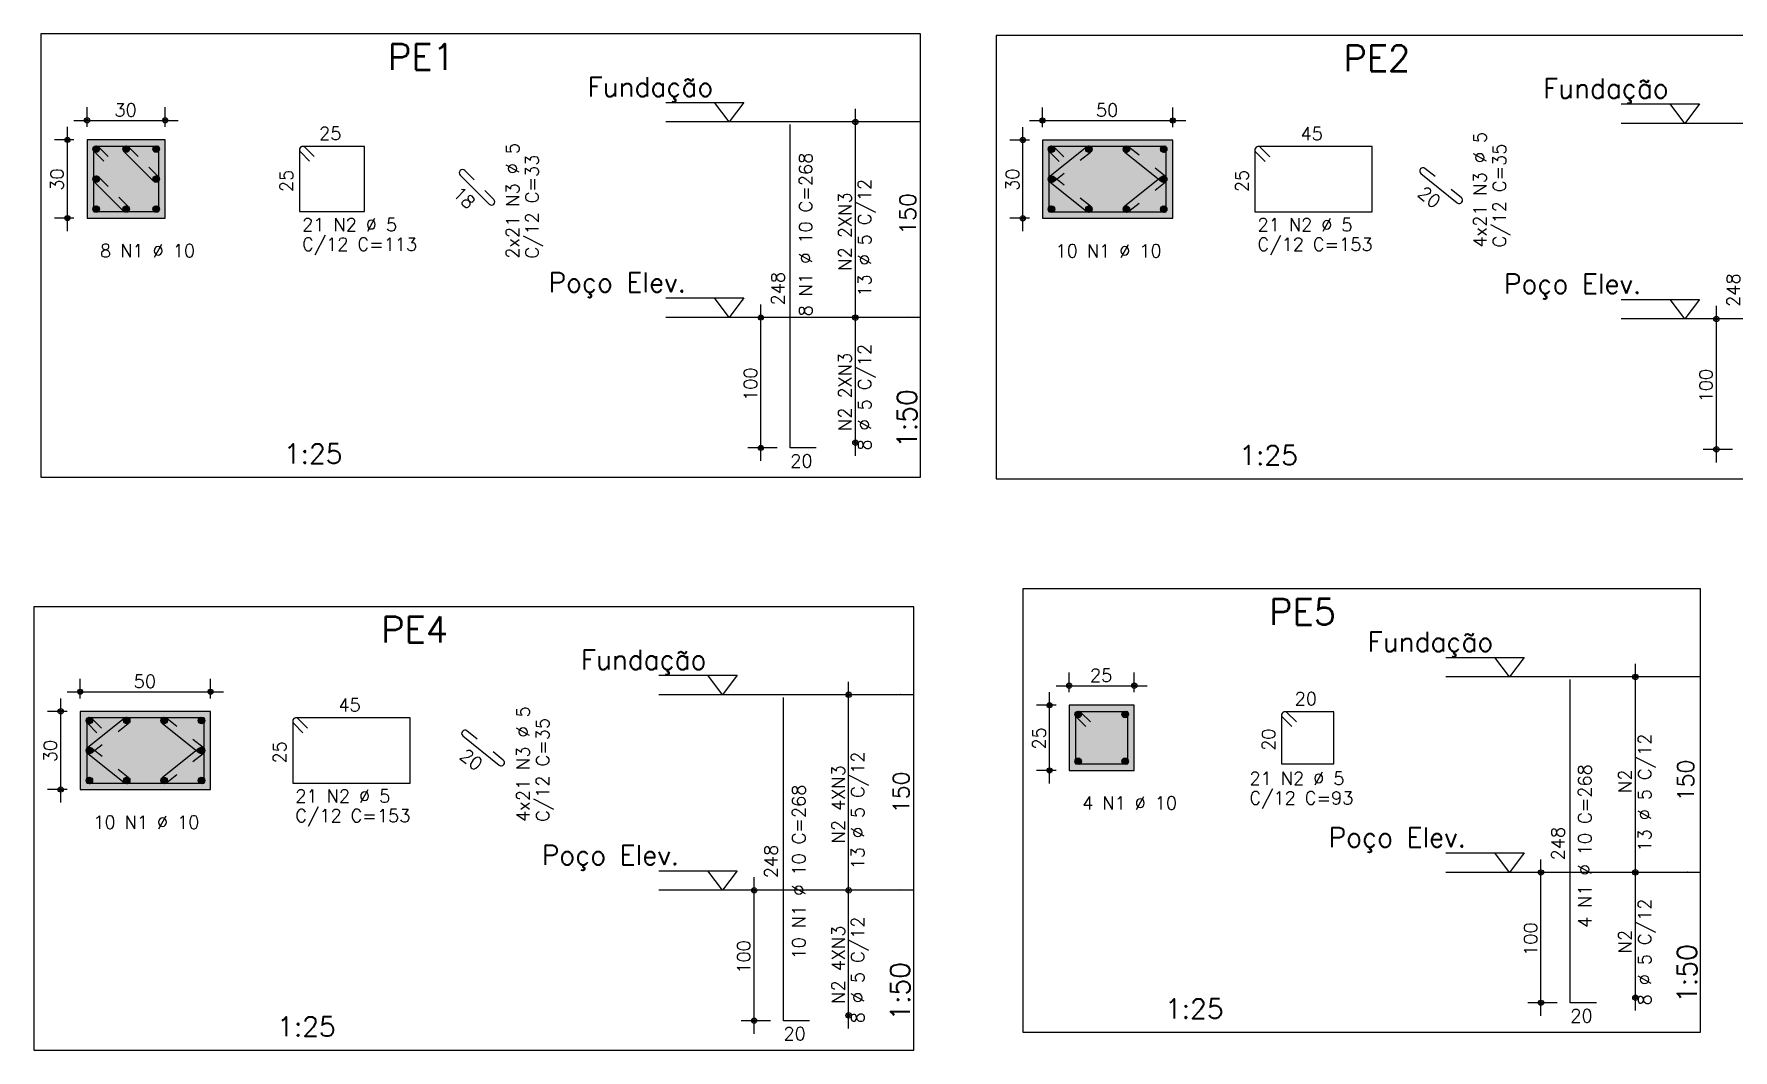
# Model space of a CAD drawing. Extents: x -1.9 to 86, y -1.2 to 61.3.
# Drawn here: x 16.37 to 42.44, y 24.05 to 39.64 of the extents above; entities that cross this region are included whole.
import ezdxf

# ---------------------------------------------------------------- set-up
doc = ezdxf.new("R2010")
doc.units = 0
doc.header["$MEASUREMENT"] = 0
doc.linetypes.add('ESTILO_TQS_0001', pattern=[0.45, 0.3, -0.15])
for name, color, linetype in [('PENA_01', 1, 'CONTINUOUS'), ('PENA_02', 2, 'CONTINUOUS'), ('PENA_03', 3, 'CONTINUOUS'), ('PENA_04', 4, 'CONTINUOUS'), ('PENA_05', 5, 'CONTINUOUS'), ('PENA_06', 6, 'CONTINUOUS'), ('PENA_10', 253, 'CONTINUOUS')]:
    doc.layers.add(name, color=color, linetype=linetype)
doc.styles.get("Standard").update_dxf_attribs({"font": 'ROMANS.SHX'})

msp = doc.modelspace()

# ---------------------------------------------------------------- linework, layer by layer
at = {"layer": 'PENA_01', "linetype": 'Continuous'}
for p, q in [((17.183, 38.215), (17.183, 38.515)), ((18.383, 38.215), (18.383, 38.515)), ((28.973, 35.09), (28.973, 38.49)), ((31.843, 38.213), (31.843, 38.513)), ((33.843, 38.213), (33.843, 38.513)), ((16.883, 36.615), (16.883, 38.215)), ((16.983, 38.315), (18.583, 38.315)), ((31.543, 36.613), (31.543, 38.213)), ((31.643, 38.313), (34.043, 38.313)), ((16.983, 38.015), (16.683, 38.015)), ((31.643, 38.013), (31.343, 38.013)), ((16.983, 36.815), (16.683, 36.815)), ((31.643, 36.813), (31.343, 36.813)), ((27.523, 33.09), (27.523, 35.49)), ((28.973, 33.17), (28.973, 35.49)), ((42.183, 33.068), (42.183, 35.468)), ((27.773, 35.29), (27.323, 35.29)), ((42.433, 35.268), (41.983, 35.268)), ((27.773, 33.29), (27.323, 33.29)), ((42.433, 33.268), (41.983, 33.268)), ((17.079, 29.448), (17.079, 29.748)), ((19.079, 29.448), (19.079, 29.748)), ((32.252, 29.542), (32.252, 29.842)), ((33.252, 29.542), (33.252, 29.842)), ((40.942, 26.577), (40.942, 29.977)), ((16.879, 29.548), (19.279, 29.548)), ((28.869, 26.303), (28.869, 29.703)), ((31.952, 28.142), (31.952, 29.542)), ((32.052, 29.642), (33.452, 29.642)), ((16.879, 29.248), (16.579, 29.248)), ((16.779, 27.848), (16.779, 29.448)), ((32.052, 29.342), (31.752, 29.342)), ((32.052, 28.342), (31.752, 28.342)), ((16.879, 28.048), (16.579, 28.048)), ((39.492, 24.577), (39.492, 26.977)), ((40.942, 24.657), (40.942, 26.977)), ((27.419, 24.303), (27.419, 26.703)), ((28.869, 24.383), (28.869, 26.703)), ((39.742, 26.777), (39.292, 26.777)), ((27.669, 26.503), (27.219, 26.503)), ((39.742, 24.777), (39.292, 24.777)), ((27.669, 24.503), (27.219, 24.503))]:
    msp.add_line(p, q, dxfattribs=at)
at = {"layer": 'PENA_01', "linetype": 'ESTILO_TQS_0001'}
for points in [[(17.183, 36.815), (18.383, 36.815), (18.383, 38.015), (17.183, 38.015), (17.183, 36.815)], [(31.843, 36.813), (33.843, 36.813), (33.843, 38.013), (31.843, 38.013), (31.843, 36.813)], [(17.079, 28.048), (19.079, 28.048), (19.079, 29.248), (17.079, 29.248), (17.079, 28.048)], [(32.252, 28.342), (33.252, 28.342), (33.252, 29.342), (32.252, 29.342), (32.252, 28.342)]]:
    msp.add_lwpolyline(points, dxfattribs=at)
at = {"layer": 'PENA_02', "linetype": 'Continuous'}
for centre, radius in [((17.183, 38.315), 0.04), ((17.183, 38.315), 0.02), ((18.383, 38.315), 0.04), ((18.383, 38.315), 0.02), ((28.973, 38.29), 0.0416), ((31.843, 38.313), 0.04), ((31.843, 38.313), 0.02), ((33.843, 38.313), 0.04), ((33.843, 38.313), 0.02), ((28.973, 38.29), 0.0208), ((16.883, 38.015), 0.04), ((16.883, 38.015), 0.02), ((31.543, 38.013), 0.04), ((31.543, 38.013), 0.02), ((16.883, 36.815), 0.04), ((16.883, 36.815), 0.02), ((31.543, 36.813), 0.04), ((31.543, 36.813), 0.02), ((27.523, 35.29), 0.04), ((27.523, 35.29), 0.02), ((28.973, 35.29), 0.0416), ((28.973, 35.29), 0.0416), ((28.973, 35.29), 0.0208), ((28.973, 35.29), 0.0208), ((42.183, 35.268), 0.04), ((42.183, 35.268), 0.02), ((28.973, 33.37), 0.0416), ((28.973, 33.37), 0.0208), ((27.523, 33.29), 0.04), ((27.523, 33.29), 0.02), ((42.183, 33.268), 0.04), ((42.183, 33.268), 0.02), ((40.942, 29.777), 0.0416), ((40.942, 29.777), 0.0208), ((17.079, 29.548), 0.04), ((17.079, 29.548), 0.02), ((19.079, 29.548), 0.04), ((19.079, 29.548), 0.02), ((28.869, 29.503), 0.0416), ((28.869, 29.503), 0.0208), ((32.252, 29.642), 0.04), ((32.252, 29.642), 0.02), ((33.252, 29.642), 0.04), ((33.252, 29.642), 0.02), ((16.779, 29.248), 0.04), ((16.779, 29.248), 0.02), ((31.952, 29.342), 0.04), ((31.952, 29.342), 0.02), ((31.952, 28.342), 0.04), ((31.952, 28.342), 0.02), ((16.779, 28.048), 0.04), ((16.779, 28.048), 0.02), ((39.492, 26.777), 0.04), ((39.492, 26.777), 0.02), ((40.942, 26.777), 0.0416), ((40.942, 26.777), 0.0416), ((40.942, 26.777), 0.0208), ((40.942, 26.777), 0.0208), ((27.419, 26.503), 0.04), ((27.419, 26.503), 0.02), ((28.869, 26.503), 0.0416), ((28.869, 26.503), 0.0416), ((28.869, 26.503), 0.0208), ((28.869, 26.503), 0.0208), ((39.492, 24.777), 0.04), ((39.492, 24.777), 0.02), ((40.942, 24.857), 0.0416), ((40.942, 24.857), 0.0208), ((27.419, 24.503), 0.04), ((27.419, 24.503), 0.02), ((28.869, 24.583), 0.0416), ((28.869, 24.583), 0.0208)]:
    msp.add_circle(centre, radius, dxfattribs=at)
at = {"layer": 'PENA_03', "linetype": 'Continuous'}
for p, q in [((28.973, 38.29), (28.973, 38.29)), ((17.183, 38.015), (17.183, 38.015)), ((17.183, 38.015), (17.183, 38.015)), ((17.273, 37.868), (17.33, 37.925)), ((17.273, 37.882), (17.316, 37.925)), ((17.276, 37.857), (17.341, 37.922)), ((17.281, 37.848), (17.35, 37.917)), ((17.287, 37.84), (17.358, 37.91)), ((17.295, 37.833), (17.364, 37.903)), ((17.304, 37.829), (17.369, 37.893)), ((17.316, 37.826), (17.372, 37.882)), ((17.33, 37.826), (17.372, 37.868)), ((17.733, 37.868), (17.79, 37.925)), ((17.733, 37.882), (17.776, 37.925)), ((17.736, 37.857), (17.801, 37.922)), ((17.741, 37.848), (17.81, 37.917)), ((17.747, 37.84), (17.818, 37.91)), ((17.755, 37.833), (17.824, 37.903)), ((17.764, 37.829), (17.829, 37.893)), ((17.776, 37.826), (17.832, 37.882)), ((17.79, 37.826), (17.832, 37.868)), ((18.193, 37.868), (18.25, 37.925)), ((18.193, 37.882), (18.236, 37.925)), ((18.196, 37.857), (18.261, 37.922)), ((18.201, 37.848), (18.27, 37.917)), ((18.207, 37.84), (18.278, 37.91)), ((18.215, 37.833), (18.284, 37.903)), ((18.224, 37.829), (18.289, 37.893)), ((18.236, 37.826), (18.292, 37.882)), ((18.25, 37.826), (18.292, 37.868)), ((18.383, 38.015), (18.383, 38.015)), ((31.843, 38.013), (31.843, 38.013)), ((31.843, 38.013), (31.843, 38.013)), ((31.933, 37.88), (31.976, 37.923)), ((31.933, 37.866), (31.99, 37.922)), ((31.936, 37.855), (32.001, 37.92)), ((31.941, 37.845), (32.01, 37.915)), ((31.947, 37.838), (32.018, 37.908)), ((31.955, 37.831), (32.025, 37.901)), ((31.965, 37.826), (32.029, 37.891)), ((31.976, 37.824), (32.032, 37.88)), ((31.99, 37.824), (32.032, 37.866)), ((32.507, 37.88), (32.549, 37.923)), ((32.507, 37.866), (32.563, 37.922)), ((32.509, 37.855), (32.574, 37.92)), ((32.514, 37.845), (32.584, 37.915)), ((32.521, 37.838), (32.591, 37.908)), ((32.528, 37.831), (32.598, 37.901)), ((32.538, 37.826), (32.603, 37.891)), ((32.549, 37.824), (32.605, 37.88)), ((32.563, 37.824), (32.605, 37.866)), ((33.08, 37.88), (33.123, 37.923)), ((33.08, 37.866), (33.137, 37.922)), ((33.083, 37.855), (33.148, 37.92)), ((33.088, 37.845), (33.157, 37.915)), ((33.094, 37.838), (33.165, 37.908)), ((33.102, 37.831), (33.171, 37.901)), ((33.111, 37.826), (33.176, 37.891)), ((33.123, 37.824), (33.179, 37.88)), ((33.137, 37.824), (33.179, 37.866)), ((33.653, 37.88), (33.696, 37.923)), ((33.653, 37.866), (33.71, 37.922)), ((33.656, 37.855), (33.721, 37.92)), ((33.661, 37.845), (33.73, 37.915)), ((33.667, 37.838), (33.738, 37.908)), ((33.675, 37.831), (33.745, 37.901)), ((33.685, 37.826), (33.749, 37.891)), ((33.696, 37.824), (33.752, 37.88)), ((33.71, 37.824), (33.752, 37.866)), ((33.843, 38.013), (33.843, 38.013)), ((17.273, 37.408), (17.33, 37.465)), ((17.273, 37.422), (17.316, 37.465)), ((17.276, 37.397), (17.341, 37.462)), ((17.281, 37.388), (17.35, 37.457)), ((17.287, 37.38), (17.358, 37.45)), ((17.295, 37.373), (17.364, 37.443)), ((17.304, 37.369), (17.369, 37.433)), ((17.316, 37.366), (17.372, 37.422)), ((17.33, 37.366), (17.372, 37.408)), ((18.193, 37.408), (18.25, 37.465)), ((18.193, 37.422), (18.236, 37.465)), ((18.196, 37.397), (18.261, 37.462)), ((18.201, 37.388), (18.27, 37.457)), ((18.207, 37.38), (18.278, 37.45)), ((18.215, 37.373), (18.284, 37.443)), ((18.224, 37.369), (18.289, 37.433)), ((18.236, 37.366), (18.292, 37.422)), ((18.25, 37.366), (18.292, 37.408)), ((31.933, 37.42), (31.976, 37.463)), ((31.933, 37.406), (31.99, 37.462)), ((31.936, 37.395), (32.001, 37.46)), ((31.941, 37.385), (32.01, 37.455)), ((31.947, 37.378), (32.018, 37.448)), ((31.955, 37.371), (32.025, 37.441)), ((31.965, 37.366), (32.029, 37.431)), ((31.976, 37.364), (32.032, 37.42)), ((31.99, 37.364), (32.032, 37.406)), ((33.653, 37.42), (33.696, 37.463)), ((33.653, 37.406), (33.71, 37.462)), ((33.656, 37.395), (33.721, 37.46)), ((33.661, 37.385), (33.73, 37.455)), ((33.667, 37.378), (33.738, 37.448)), ((33.675, 37.371), (33.745, 37.441)), ((33.685, 37.366), (33.749, 37.431)), ((33.696, 37.364), (33.752, 37.42)), ((33.71, 37.364), (33.752, 37.406)), ((17.183, 36.815), (17.183, 36.815)), ((17.273, 36.948), (17.33, 37.005)), ((17.273, 36.962), (17.316, 37.005)), ((17.276, 36.937), (17.341, 37.002)), ((17.281, 36.928), (17.35, 36.997)), ((17.287, 36.92), (17.358, 36.99)), ((17.295, 36.913), (17.364, 36.983)), ((17.304, 36.909), (17.369, 36.973)), ((17.316, 36.906), (17.372, 36.962)), ((17.33, 36.906), (17.372, 36.948)), ((17.733, 36.948), (17.79, 37.005)), ((17.733, 36.962), (17.776, 37.005)), ((17.736, 36.937), (17.801, 37.002)), ((17.741, 36.928), (17.81, 36.997)), ((17.747, 36.92), (17.818, 36.99)), ((17.755, 36.913), (17.824, 36.983)), ((17.764, 36.909), (17.829, 36.973)), ((17.776, 36.906), (17.832, 36.962)), ((17.79, 36.906), (17.832, 36.948)), ((18.193, 36.948), (18.25, 37.005)), ((18.193, 36.962), (18.236, 37.005)), ((18.196, 36.937), (18.261, 37.002)), ((18.201, 36.928), (18.27, 36.997)), ((18.207, 36.92), (18.278, 36.99)), ((18.215, 36.913), (18.284, 36.983)), ((18.224, 36.909), (18.289, 36.973)), ((18.236, 36.906), (18.292, 36.962)), ((18.25, 36.906), (18.292, 36.948)), ((31.843, 36.813), (31.843, 36.813)), ((31.933, 36.96), (31.976, 37.003)), ((31.933, 36.946), (31.99, 37.002)), ((31.936, 36.935), (32.001, 37)), ((31.941, 36.925), (32.01, 36.995)), ((31.947, 36.918), (32.018, 36.988)), ((31.955, 36.911), (32.025, 36.981)), ((31.965, 36.906), (32.029, 36.971)), ((31.976, 36.904), (32.032, 36.96)), ((31.99, 36.904), (32.032, 36.946)), ((32.507, 36.96), (32.549, 37.003)), ((32.507, 36.946), (32.563, 37.002)), ((32.509, 36.935), (32.574, 37)), ((32.514, 36.925), (32.584, 36.995)), ((32.521, 36.918), (32.591, 36.988)), ((32.528, 36.911), (32.598, 36.981)), ((32.538, 36.906), (32.603, 36.971)), ((32.549, 36.904), (32.605, 36.96)), ((32.563, 36.904), (32.605, 36.946)), ((33.08, 36.96), (33.123, 37.003)), ((33.08, 36.946), (33.137, 37.002)), ((33.083, 36.935), (33.148, 37)), ((33.088, 36.925), (33.157, 36.995)), ((33.094, 36.918), (33.165, 36.988)), ((33.102, 36.911), (33.171, 36.981)), ((33.111, 36.906), (33.176, 36.971)), ((33.123, 36.904), (33.179, 36.96)), ((33.137, 36.904), (33.179, 36.946)), ((33.653, 36.96), (33.696, 37.003)), ((33.653, 36.946), (33.71, 37.002)), ((33.656, 36.935), (33.721, 37)), ((33.661, 36.925), (33.73, 36.995)), ((33.667, 36.918), (33.738, 36.988)), ((33.675, 36.911), (33.745, 36.981)), ((33.685, 36.906), (33.749, 36.971)), ((33.696, 36.904), (33.752, 36.96)), ((33.71, 36.904), (33.752, 36.946)), ((27.973, 35.29), (27.973, 35.29)), ((28.973, 35.29), (28.973, 35.29)), ((28.973, 35.29), (28.973, 35.29)), ((28.973, 33.37), (28.973, 33.37)), ((27.973, 33.29), (27.973, 33.29)), ((40.942, 29.777), (40.942, 29.777)), ((28.869, 29.503), (28.869, 29.503)), ((17.079, 29.248), (17.079, 29.248)), ((17.079, 29.248), (17.079, 29.248)), ((19.079, 29.248), (19.079, 29.248)), ((32.252, 29.342), (32.252, 29.342)), ((32.252, 29.342), (32.252, 29.342)), ((32.343, 29.195), (32.399, 29.252)), ((32.343, 29.209), (32.385, 29.252)), ((32.345, 29.184), (32.41, 29.249)), ((32.35, 29.175), (32.42, 29.244)), ((32.357, 29.167), (32.427, 29.237)), ((32.364, 29.16), (32.434, 29.23)), ((32.374, 29.156), (32.439, 29.22)), ((32.385, 29.153), (32.442, 29.209)), ((33.063, 29.195), (33.119, 29.252)), ((33.063, 29.209), (33.105, 29.252)), ((33.065, 29.184), (33.13, 29.249)), ((33.07, 29.175), (33.14, 29.244)), ((33.077, 29.167), (33.147, 29.237)), ((33.084, 29.16), (33.154, 29.23)), ((33.094, 29.156), (33.159, 29.22)), ((33.105, 29.153), (33.162, 29.209)), ((33.252, 29.342), (33.252, 29.342)), ((17.17, 29.101), (17.226, 29.157)), ((17.17, 29.115), (17.212, 29.157)), ((17.173, 29.09), (17.237, 29.154)), ((17.177, 29.08), (17.247, 29.15)), ((17.184, 29.073), (17.254, 29.143)), ((17.192, 29.066), (17.261, 29.135)), ((17.201, 29.061), (17.266, 29.126)), ((17.212, 29.058), (17.269, 29.115)), ((17.226, 29.058), (17.269, 29.101)), ((17.743, 29.101), (17.799, 29.157)), ((17.743, 29.115), (17.785, 29.157)), ((17.746, 29.09), (17.811, 29.154)), ((17.751, 29.08), (17.82, 29.15)), ((17.757, 29.073), (17.828, 29.143)), ((17.765, 29.066), (17.834, 29.135)), ((17.774, 29.061), (17.839, 29.126)), ((17.785, 29.058), (17.842, 29.115)), ((17.799, 29.058), (17.842, 29.101)), ((18.316, 29.101), (18.373, 29.157)), ((18.316, 29.115), (18.359, 29.157)), ((18.319, 29.09), (18.384, 29.154)), ((18.324, 29.08), (18.393, 29.15)), ((18.331, 29.073), (18.401, 29.143)), ((18.338, 29.066), (18.408, 29.135)), ((18.348, 29.061), (18.412, 29.126)), ((18.359, 29.058), (18.415, 29.115)), ((18.373, 29.058), (18.415, 29.101)), ((18.89, 29.101), (18.946, 29.157)), ((18.89, 29.115), (18.932, 29.157)), ((18.893, 29.09), (18.957, 29.154)), ((18.897, 29.08), (18.967, 29.15)), ((18.904, 29.073), (18.974, 29.143)), ((18.912, 29.066), (18.981, 29.135)), ((18.921, 29.061), (18.986, 29.126)), ((18.932, 29.058), (18.989, 29.115)), ((18.946, 29.058), (18.989, 29.101)), ((32.399, 29.153), (32.442, 29.195)), ((33.119, 29.153), (33.162, 29.195)), ((17.17, 28.641), (17.226, 28.697)), ((17.17, 28.655), (17.212, 28.697)), ((17.173, 28.63), (17.237, 28.694)), ((17.177, 28.62), (17.247, 28.69)), ((17.184, 28.613), (17.254, 28.683)), ((18.89, 28.641), (18.946, 28.697)), ((18.89, 28.655), (18.932, 28.697)), ((18.893, 28.63), (18.957, 28.694)), ((18.897, 28.62), (18.967, 28.69)), ((18.904, 28.613), (18.974, 28.683)), ((17.192, 28.606), (17.261, 28.675)), ((17.201, 28.601), (17.266, 28.666)), ((17.212, 28.598), (17.269, 28.655)), ((17.226, 28.598), (17.269, 28.641)), ((18.912, 28.606), (18.981, 28.675)), ((18.921, 28.601), (18.986, 28.666)), ((18.932, 28.598), (18.989, 28.655)), ((18.946, 28.598), (18.989, 28.641)), ((32.343, 28.475), (32.399, 28.532)), ((32.343, 28.489), (32.385, 28.532)), ((32.345, 28.464), (32.41, 28.529)), ((32.35, 28.455), (32.42, 28.524)), ((32.357, 28.447), (32.427, 28.517)), ((32.364, 28.44), (32.434, 28.51)), ((32.374, 28.436), (32.439, 28.5)), ((32.385, 28.433), (32.442, 28.489)), ((32.399, 28.433), (32.442, 28.475)), ((33.063, 28.475), (33.119, 28.532)), ((33.063, 28.489), (33.105, 28.532)), ((33.065, 28.464), (33.13, 28.529)), ((33.07, 28.455), (33.14, 28.524)), ((33.077, 28.447), (33.147, 28.517)), ((33.084, 28.44), (33.154, 28.51)), ((33.094, 28.436), (33.159, 28.5)), ((33.105, 28.433), (33.162, 28.489)), ((33.119, 28.433), (33.162, 28.475)), ((17.17, 28.181), (17.226, 28.237)), ((17.17, 28.195), (17.212, 28.237)), ((17.173, 28.17), (17.237, 28.234)), ((17.177, 28.16), (17.247, 28.23)), ((17.184, 28.153), (17.254, 28.223)), ((17.192, 28.146), (17.261, 28.215)), ((17.201, 28.141), (17.266, 28.206)), ((17.212, 28.138), (17.269, 28.195)), ((17.226, 28.138), (17.269, 28.181)), ((17.743, 28.181), (17.799, 28.237)), ((17.743, 28.195), (17.785, 28.237)), ((17.746, 28.17), (17.811, 28.234)), ((17.751, 28.16), (17.82, 28.23)), ((17.757, 28.153), (17.828, 28.223)), ((17.765, 28.146), (17.834, 28.215)), ((17.774, 28.141), (17.839, 28.206)), ((17.785, 28.138), (17.842, 28.195)), ((17.799, 28.138), (17.842, 28.181)), ((18.316, 28.181), (18.373, 28.237)), ((18.316, 28.195), (18.359, 28.237)), ((18.319, 28.17), (18.384, 28.234)), ((18.324, 28.16), (18.393, 28.23)), ((18.331, 28.153), (18.401, 28.223)), ((18.338, 28.146), (18.408, 28.215)), ((18.348, 28.141), (18.412, 28.206)), ((18.359, 28.138), (18.415, 28.195)), ((18.373, 28.138), (18.415, 28.181)), ((18.89, 28.181), (18.946, 28.237)), ((18.89, 28.195), (18.932, 28.237)), ((18.893, 28.17), (18.957, 28.234)), ((18.897, 28.16), (18.967, 28.23)), ((18.904, 28.153), (18.974, 28.223)), ((18.912, 28.146), (18.981, 28.215)), ((18.921, 28.141), (18.986, 28.206)), ((18.932, 28.138), (18.989, 28.195)), ((18.946, 28.138), (18.989, 28.181)), ((32.252, 28.342), (32.252, 28.342)), ((17.079, 28.048), (17.079, 28.048)), ((39.942, 26.777), (39.942, 26.777)), ((40.942, 26.777), (40.942, 26.777)), ((40.942, 26.777), (40.942, 26.777)), ((27.869, 26.503), (27.869, 26.503)), ((28.869, 26.503), (28.869, 26.503)), ((28.869, 26.503), (28.869, 26.503)), ((39.942, 24.777), (39.942, 24.777)), ((40.942, 24.857), (40.942, 24.857)), ((28.869, 24.583), (28.869, 24.583)), ((27.869, 24.503), (27.869, 24.503))]:
    msp.add_line(p, q, dxfattribs=at)
for points in [[(16.473, 32.84), (29.973, 32.84), (29.973, 39.64), (16.473, 39.64), (16.473, 32.84)], [(31.133, 32.818), (44.633, 32.818), (44.633, 39.618), (31.133, 39.618), (31.133, 32.818)], [(26.063, 38.59), (27.263, 38.59), (27.038, 38.29), (26.813, 38.59)], [(40.723, 38.568), (41.923, 38.568), (41.698, 38.268), (41.473, 38.568)], [(29.973, 38.29), (26.063, 38.29)], [(44.633, 38.268), (40.723, 38.268)], [(17.183, 36.815), (18.383, 36.815), (18.383, 38.015), (17.183, 38.015), (17.183, 36.815)], [(31.843, 36.813), (33.843, 36.813), (33.843, 38.013), (31.843, 38.013), (31.843, 36.813)], [(26.063, 35.59), (27.263, 35.59), (27.038, 35.29), (26.813, 35.59)], [(40.723, 35.568), (41.923, 35.568), (41.698, 35.268), (41.473, 35.568)], [(29.973, 35.29), (26.063, 35.29)], [(44.633, 35.268), (40.723, 35.268)], [(31.542, 24.327), (41.942, 24.327), (41.942, 31.127), (31.542, 31.127), (31.542, 24.327)], [(16.369, 24.053), (29.869, 24.053), (29.869, 30.853), (16.369, 30.853), (16.369, 24.053)], [(38.032, 30.077), (39.232, 30.077), (39.007, 29.777), (38.782, 30.077)], [(25.959, 29.803), (27.159, 29.803), (26.934, 29.503), (26.709, 29.803)], [(41.942, 29.777), (38.032, 29.777)], [(29.869, 29.503), (25.959, 29.503)], [(17.079, 28.048), (19.079, 28.048), (19.079, 29.248), (17.079, 29.248), (17.079, 28.048)], [(32.252, 28.342), (33.252, 28.342), (33.252, 29.342), (32.252, 29.342), (32.252, 28.342)], [(38.032, 27.077), (39.232, 27.077), (39.007, 26.777), (38.782, 27.077)], [(25.959, 26.803), (27.159, 26.803), (26.934, 26.503), (26.709, 26.803)], [(41.942, 26.777), (38.032, 26.777)], [(29.869, 26.503), (25.959, 26.503)]]:
    msp.add_lwpolyline(points, dxfattribs=at)
for centre in [(17.323, 37.875), (17.783, 37.875), (18.243, 37.875), (31.983, 37.873), (32.556, 37.873), (33.13, 37.873), (33.703, 37.873), (17.323, 37.415), (18.243, 37.415), (31.983, 37.413), (33.703, 37.413), (17.323, 36.955), (17.783, 36.955), (18.243, 36.955), (31.983, 36.953), (32.556, 36.953), (33.13, 36.953), (33.703, 36.953), (32.392, 29.202), (33.112, 29.202), (17.219, 29.108), (17.792, 29.108), (18.366, 29.108), (18.939, 29.108), (17.219, 28.648), (18.939, 28.648), (32.392, 28.482), (33.112, 28.482), (17.219, 28.188), (17.792, 28.188), (18.366, 28.188), (18.939, 28.188)]:
    msp.add_circle(centre, 0.05, dxfattribs=at)
for points in [[(17.373, 37.875), (17.298, 37.918), (17.276, 37.892)], [(17.373, 37.875), (17.276, 37.892), (17.276, 37.858)], [(17.373, 37.875), (17.276, 37.858), (17.298, 37.832)], [(17.373, 37.875), (17.331, 37.924), (17.298, 37.918)], [(17.373, 37.875), (17.298, 37.832), (17.331, 37.826)], [(17.373, 37.875), (17.361, 37.907), (17.331, 37.924)], [(17.373, 37.875), (17.331, 37.826), (17.361, 37.843)], [(17.373, 37.875), (17.361, 37.843), (17.373, 37.875)], [(17.833, 37.875), (17.758, 37.918), (17.736, 37.892)], [(17.833, 37.875), (17.736, 37.892), (17.736, 37.858)], [(17.833, 37.875), (17.736, 37.858), (17.758, 37.832)], [(17.833, 37.875), (17.791, 37.924), (17.758, 37.918)], [(17.833, 37.875), (17.758, 37.832), (17.791, 37.826)], [(17.833, 37.875), (17.821, 37.907), (17.791, 37.924)], [(17.833, 37.875), (17.791, 37.826), (17.821, 37.843)], [(17.833, 37.875), (17.821, 37.843), (17.833, 37.875)], [(18.293, 37.875), (18.218, 37.918), (18.196, 37.892)], [(18.293, 37.875), (18.196, 37.892), (18.196, 37.858)], [(18.293, 37.875), (18.196, 37.858), (18.218, 37.832)], [(18.293, 37.875), (18.251, 37.924), (18.218, 37.918)], [(18.293, 37.875), (18.218, 37.832), (18.251, 37.826)], [(18.293, 37.875), (18.281, 37.907), (18.251, 37.924)], [(18.293, 37.875), (18.251, 37.826), (18.281, 37.843)], [(18.293, 37.875), (18.281, 37.843), (18.293, 37.875)], [(32.033, 37.873), (31.958, 37.916), (31.936, 37.89)], [(32.033, 37.873), (31.936, 37.89), (31.936, 37.856)], [(32.033, 37.873), (31.936, 37.856), (31.958, 37.83)], [(32.033, 37.873), (31.991, 37.922), (31.958, 37.916)], [(32.033, 37.873), (31.958, 37.83), (31.991, 37.824)], [(32.033, 37.873), (32.021, 37.905), (31.991, 37.922)], [(32.033, 37.873), (31.991, 37.824), (32.021, 37.841)], [(32.033, 37.873), (32.021, 37.841), (32.033, 37.873)], [(32.606, 37.873), (32.531, 37.916), (32.509, 37.89)], [(32.606, 37.873), (32.509, 37.89), (32.509, 37.856)], [(32.606, 37.873), (32.509, 37.856), (32.531, 37.83)], [(32.606, 37.873), (32.565, 37.922), (32.531, 37.916)], [(32.606, 37.873), (32.531, 37.83), (32.565, 37.824)], [(32.606, 37.873), (32.594, 37.905), (32.565, 37.922)], [(32.606, 37.873), (32.565, 37.824), (32.594, 37.841)], [(32.606, 37.873), (32.594, 37.841), (32.606, 37.873)], [(33.18, 37.873), (33.105, 37.916), (33.083, 37.89)], [(33.18, 37.873), (33.083, 37.89), (33.083, 37.856)], [(33.18, 37.873), (33.083, 37.856), (33.105, 37.83)], [(33.18, 37.873), (33.138, 37.922), (33.105, 37.916)], [(33.18, 37.873), (33.105, 37.83), (33.138, 37.824)], [(33.18, 37.873), (33.168, 37.905), (33.138, 37.922)], [(33.18, 37.873), (33.138, 37.824), (33.168, 37.841)], [(33.18, 37.873), (33.168, 37.841), (33.18, 37.873)], [(33.753, 37.873), (33.678, 37.916), (33.656, 37.89)], [(33.753, 37.873), (33.656, 37.89), (33.656, 37.856)], [(33.753, 37.873), (33.656, 37.856), (33.678, 37.83)], [(33.753, 37.873), (33.711, 37.922), (33.678, 37.916)], [(33.753, 37.873), (33.678, 37.83), (33.711, 37.824)], [(33.753, 37.873), (33.741, 37.905), (33.711, 37.922)], [(33.753, 37.873), (33.711, 37.824), (33.741, 37.841)], [(33.753, 37.873), (33.741, 37.841), (33.753, 37.873)], [(17.373, 37.415), (17.298, 37.458), (17.276, 37.432)], [(17.373, 37.415), (17.276, 37.432), (17.276, 37.398)], [(17.373, 37.415), (17.276, 37.398), (17.298, 37.372)], [(17.373, 37.415), (17.331, 37.464), (17.298, 37.458)], [(17.373, 37.415), (17.298, 37.372), (17.331, 37.366)], [(17.373, 37.415), (17.361, 37.447), (17.331, 37.464)], [(17.373, 37.415), (17.331, 37.366), (17.361, 37.383)], [(17.373, 37.415), (17.361, 37.383), (17.373, 37.415)], [(18.293, 37.415), (18.218, 37.458), (18.196, 37.432)], [(18.293, 37.415), (18.196, 37.432), (18.196, 37.398)], [(18.293, 37.415), (18.196, 37.398), (18.218, 37.372)], [(18.293, 37.415), (18.251, 37.464), (18.218, 37.458)], [(18.293, 37.415), (18.218, 37.372), (18.251, 37.366)], [(18.293, 37.415), (18.281, 37.447), (18.251, 37.464)], [(18.293, 37.415), (18.251, 37.366), (18.281, 37.383)], [(18.293, 37.415), (18.281, 37.383), (18.293, 37.415)], [(32.033, 37.413), (31.958, 37.456), (31.936, 37.43)], [(32.033, 37.413), (31.936, 37.43), (31.936, 37.396)], [(32.033, 37.413), (31.936, 37.396), (31.958, 37.37)], [(32.033, 37.413), (31.991, 37.462), (31.958, 37.456)], [(32.033, 37.413), (31.958, 37.37), (31.991, 37.364)], [(32.033, 37.413), (32.021, 37.445), (31.991, 37.462)], [(32.033, 37.413), (31.991, 37.364), (32.021, 37.381)], [(32.033, 37.413), (32.021, 37.381), (32.033, 37.413)], [(33.753, 37.413), (33.678, 37.456), (33.656, 37.43)], [(33.753, 37.413), (33.656, 37.43), (33.656, 37.396)], [(33.753, 37.413), (33.656, 37.396), (33.678, 37.37)], [(33.753, 37.413), (33.711, 37.462), (33.678, 37.456)], [(33.753, 37.413), (33.678, 37.37), (33.711, 37.364)], [(33.753, 37.413), (33.741, 37.445), (33.711, 37.462)], [(33.753, 37.413), (33.711, 37.364), (33.741, 37.381)], [(33.753, 37.413), (33.741, 37.381), (33.753, 37.413)], [(17.373, 36.955), (17.298, 36.998), (17.276, 36.972)], [(17.373, 36.955), (17.276, 36.972), (17.276, 36.938)], [(17.373, 36.955), (17.276, 36.938), (17.298, 36.912)], [(17.373, 36.955), (17.331, 37.004), (17.298, 36.998)], [(17.373, 36.955), (17.298, 36.912), (17.331, 36.906)], [(17.373, 36.955), (17.361, 36.987), (17.331, 37.004)], [(17.373, 36.955), (17.331, 36.906), (17.361, 36.923)], [(17.373, 36.955), (17.361, 36.923), (17.373, 36.955)], [(17.833, 36.955), (17.758, 36.998), (17.736, 36.972)], [(17.833, 36.955), (17.736, 36.972), (17.736, 36.938)], [(17.833, 36.955), (17.736, 36.938), (17.758, 36.912)], [(17.833, 36.955), (17.791, 37.004), (17.758, 36.998)], [(17.833, 36.955), (17.758, 36.912), (17.791, 36.906)], [(17.833, 36.955), (17.821, 36.987), (17.791, 37.004)], [(17.833, 36.955), (17.791, 36.906), (17.821, 36.923)], [(17.833, 36.955), (17.821, 36.923), (17.833, 36.955)], [(18.293, 36.955), (18.218, 36.998), (18.196, 36.972)], [(18.293, 36.955), (18.196, 36.972), (18.196, 36.938)], [(18.293, 36.955), (18.196, 36.938), (18.218, 36.912)], [(18.293, 36.955), (18.251, 37.004), (18.218, 36.998)], [(18.293, 36.955), (18.218, 36.912), (18.251, 36.906)], [(18.293, 36.955), (18.281, 36.987), (18.251, 37.004)], [(18.293, 36.955), (18.251, 36.906), (18.281, 36.923)], [(18.293, 36.955), (18.281, 36.923), (18.293, 36.955)], [(32.033, 36.953), (31.958, 36.996), (31.936, 36.97)], [(32.033, 36.953), (31.936, 36.97), (31.936, 36.936)], [(32.033, 36.953), (31.936, 36.936), (31.958, 36.91)], [(32.033, 36.953), (31.991, 37.002), (31.958, 36.996)], [(32.033, 36.953), (31.958, 36.91), (31.991, 36.904)], [(32.033, 36.953), (32.021, 36.985), (31.991, 37.002)], [(32.033, 36.953), (31.991, 36.904), (32.021, 36.921)], [(32.033, 36.953), (32.021, 36.921), (32.033, 36.953)], [(32.606, 36.953), (32.531, 36.996), (32.509, 36.97)], [(32.606, 36.953), (32.509, 36.97), (32.509, 36.936)], [(32.606, 36.953), (32.509, 36.936), (32.531, 36.91)], [(32.606, 36.953), (32.565, 37.002), (32.531, 36.996)], [(32.606, 36.953), (32.531, 36.91), (32.565, 36.904)], [(32.606, 36.953), (32.594, 36.985), (32.565, 37.002)], [(32.606, 36.953), (32.565, 36.904), (32.594, 36.921)], [(32.606, 36.953), (32.594, 36.921), (32.606, 36.953)], [(33.18, 36.953), (33.105, 36.996), (33.083, 36.97)], [(33.18, 36.953), (33.083, 36.97), (33.083, 36.936)], [(33.18, 36.953), (33.083, 36.936), (33.105, 36.91)], [(33.18, 36.953), (33.138, 37.002), (33.105, 36.996)], [(33.18, 36.953), (33.105, 36.91), (33.138, 36.904)], [(33.18, 36.953), (33.168, 36.985), (33.138, 37.002)], [(33.18, 36.953), (33.138, 36.904), (33.168, 36.921)], [(33.18, 36.953), (33.168, 36.921), (33.18, 36.953)], [(33.753, 36.953), (33.678, 36.996), (33.656, 36.97)], [(33.753, 36.953), (33.656, 36.97), (33.656, 36.936)], [(33.753, 36.953), (33.656, 36.936), (33.678, 36.91)], [(33.753, 36.953), (33.711, 37.002), (33.678, 36.996)], [(33.753, 36.953), (33.678, 36.91), (33.711, 36.904)], [(33.753, 36.953), (33.741, 36.985), (33.711, 37.002)], [(33.753, 36.953), (33.711, 36.904), (33.741, 36.921)], [(33.753, 36.953), (33.741, 36.921), (33.753, 36.953)], [(32.442, 29.202), (32.367, 29.245), (32.345, 29.219)], [(32.442, 29.202), (32.345, 29.219), (32.345, 29.185)], [(32.442, 29.202), (32.345, 29.185), (32.367, 29.159)], [(32.442, 29.202), (32.401, 29.251), (32.367, 29.245)], [(32.442, 29.202), (32.367, 29.159), (32.401, 29.153)], [(32.442, 29.202), (32.43, 29.234), (32.401, 29.251)], [(32.442, 29.202), (32.401, 29.153), (32.43, 29.17)], [(32.442, 29.202), (32.43, 29.17), (32.442, 29.202)], [(33.162, 29.202), (33.087, 29.245), (33.065, 29.219)], [(33.162, 29.202), (33.065, 29.219), (33.065, 29.185)], [(33.162, 29.202), (33.065, 29.185), (33.087, 29.159)], [(33.162, 29.202), (33.121, 29.251), (33.087, 29.245)], [(33.162, 29.202), (33.087, 29.159), (33.121, 29.153)], [(33.162, 29.202), (33.15, 29.234), (33.121, 29.251)], [(33.162, 29.202), (33.121, 29.153), (33.15, 29.17)], [(33.162, 29.202), (33.15, 29.17), (33.162, 29.202)], [(17.269, 29.108), (17.194, 29.151), (17.172, 29.125)], [(17.269, 29.108), (17.172, 29.125), (17.172, 29.091)], [(17.269, 29.108), (17.172, 29.091), (17.194, 29.065)], [(17.269, 29.108), (17.228, 29.157), (17.194, 29.151)], [(17.269, 29.108), (17.194, 29.065), (17.228, 29.059)], [(17.269, 29.108), (17.257, 29.14), (17.228, 29.157)], [(17.269, 29.108), (17.228, 29.059), (17.257, 29.076)], [(17.269, 29.108), (17.257, 29.076), (17.269, 29.108)], [(17.842, 29.108), (17.767, 29.151), (17.745, 29.125)], [(17.842, 29.108), (17.745, 29.125), (17.745, 29.091)], [(17.842, 29.108), (17.745, 29.091), (17.767, 29.065)], [(17.842, 29.108), (17.801, 29.157), (17.767, 29.151)], [(17.842, 29.108), (17.767, 29.065), (17.801, 29.059)], [(17.842, 29.108), (17.831, 29.14), (17.801, 29.157)], [(17.842, 29.108), (17.801, 29.059), (17.831, 29.076)], [(17.842, 29.108), (17.831, 29.076), (17.842, 29.108)], [(18.416, 29.108), (18.341, 29.151), (18.319, 29.125)], [(18.416, 29.108), (18.319, 29.125), (18.319, 29.091)], [(18.416, 29.108), (18.319, 29.091), (18.341, 29.065)], [(18.416, 29.108), (18.375, 29.157), (18.341, 29.151)], [(18.416, 29.108), (18.341, 29.065), (18.375, 29.059)], [(18.416, 29.108), (18.404, 29.14), (18.375, 29.157)], [(18.416, 29.108), (18.375, 29.059), (18.404, 29.076)], [(18.416, 29.108), (18.404, 29.076), (18.416, 29.108)], [(18.989, 29.108), (18.914, 29.151), (18.892, 29.125)], [(18.989, 29.108), (18.892, 29.125), (18.892, 29.091)], [(18.989, 29.108), (18.892, 29.091), (18.914, 29.065)], [(18.989, 29.108), (18.948, 29.157), (18.914, 29.151)], [(18.989, 29.108), (18.914, 29.065), (18.948, 29.059)], [(18.989, 29.108), (18.977, 29.14), (18.948, 29.157)], [(18.989, 29.108), (18.948, 29.059), (18.977, 29.076)], [(18.989, 29.108), (18.977, 29.076), (18.989, 29.108)], [(17.269, 28.648), (17.194, 28.691), (17.172, 28.665)], [(17.269, 28.648), (17.228, 28.697), (17.194, 28.691)], [(17.269, 28.648), (17.257, 28.68), (17.228, 28.697)], [(18.989, 28.648), (18.914, 28.691), (18.892, 28.665)], [(18.989, 28.648), (18.948, 28.697), (18.914, 28.691)], [(18.989, 28.648), (18.977, 28.68), (18.948, 28.697)], [(17.269, 28.648), (17.172, 28.665), (17.172, 28.631)], [(17.269, 28.648), (17.172, 28.631), (17.194, 28.605)], [(17.269, 28.648), (17.194, 28.605), (17.228, 28.599)], [(17.269, 28.648), (17.228, 28.599), (17.257, 28.616)], [(17.269, 28.648), (17.257, 28.616), (17.269, 28.648)], [(18.989, 28.648), (18.892, 28.665), (18.892, 28.631)], [(18.989, 28.648), (18.892, 28.631), (18.914, 28.605)], [(18.989, 28.648), (18.914, 28.605), (18.948, 28.599)], [(18.989, 28.648), (18.948, 28.599), (18.977, 28.616)], [(18.989, 28.648), (18.977, 28.616), (18.989, 28.648)], [(32.442, 28.482), (32.367, 28.525), (32.345, 28.499)], [(32.442, 28.482), (32.345, 28.499), (32.345, 28.465)], [(32.442, 28.482), (32.345, 28.465), (32.367, 28.439)], [(32.442, 28.482), (32.401, 28.531), (32.367, 28.525)], [(32.442, 28.482), (32.367, 28.439), (32.401, 28.433)], [(32.442, 28.482), (32.43, 28.514), (32.401, 28.531)], [(32.442, 28.482), (32.401, 28.433), (32.43, 28.45)], [(32.442, 28.482), (32.43, 28.45), (32.442, 28.482)], [(33.162, 28.482), (33.087, 28.525), (33.065, 28.499)], [(33.162, 28.482), (33.065, 28.499), (33.065, 28.465)], [(33.162, 28.482), (33.065, 28.465), (33.087, 28.439)], [(33.162, 28.482), (33.121, 28.531), (33.087, 28.525)], [(33.162, 28.482), (33.087, 28.439), (33.121, 28.433)], [(33.162, 28.482), (33.15, 28.514), (33.121, 28.531)], [(33.162, 28.482), (33.121, 28.433), (33.15, 28.45)], [(33.162, 28.482), (33.15, 28.45), (33.162, 28.482)], [(17.269, 28.188), (17.194, 28.231), (17.172, 28.205)], [(17.269, 28.188), (17.172, 28.205), (17.172, 28.171)], [(17.269, 28.188), (17.172, 28.171), (17.194, 28.145)], [(17.269, 28.188), (17.228, 28.237), (17.194, 28.231)], [(17.269, 28.188), (17.194, 28.145), (17.228, 28.139)], [(17.269, 28.188), (17.257, 28.22), (17.228, 28.237)], [(17.269, 28.188), (17.228, 28.139), (17.257, 28.156)], [(17.269, 28.188), (17.257, 28.156), (17.269, 28.188)], [(17.842, 28.188), (17.767, 28.231), (17.745, 28.205)], [(17.842, 28.188), (17.745, 28.205), (17.745, 28.171)], [(17.842, 28.188), (17.745, 28.171), (17.767, 28.145)], [(17.842, 28.188), (17.801, 28.237), (17.767, 28.231)], [(17.842, 28.188), (17.767, 28.145), (17.801, 28.139)], [(17.842, 28.188), (17.831, 28.22), (17.801, 28.237)], [(17.842, 28.188), (17.801, 28.139), (17.831, 28.156)], [(17.842, 28.188), (17.831, 28.156), (17.842, 28.188)], [(18.416, 28.188), (18.341, 28.231), (18.319, 28.205)], [(18.416, 28.188), (18.319, 28.205), (18.319, 28.171)], [(18.416, 28.188), (18.319, 28.171), (18.341, 28.145)], [(18.416, 28.188), (18.375, 28.237), (18.341, 28.231)], [(18.416, 28.188), (18.341, 28.145), (18.375, 28.139)], [(18.416, 28.188), (18.404, 28.22), (18.375, 28.237)], [(18.416, 28.188), (18.375, 28.139), (18.404, 28.156)], [(18.416, 28.188), (18.404, 28.156), (18.416, 28.188)], [(18.989, 28.188), (18.914, 28.231), (18.892, 28.205)], [(18.989, 28.188), (18.892, 28.205), (18.892, 28.171)], [(18.989, 28.188), (18.892, 28.171), (18.914, 28.145)], [(18.989, 28.188), (18.948, 28.237), (18.914, 28.231)], [(18.989, 28.188), (18.914, 28.145), (18.948, 28.139)], [(18.989, 28.188), (18.977, 28.22), (18.948, 28.237)], [(18.989, 28.188), (18.948, 28.139), (18.977, 28.156)], [(18.989, 28.188), (18.977, 28.156), (18.989, 28.188)]]:
    msp.add_solid(points, dxfattribs=at)
at = {"layer": 'PENA_04', "linetype": 'Continuous'}
for p, q in [((17.283, 37.865), (17.283, 36.915)), ((17.297, 37.83), (17.439, 37.688)), ((18.283, 37.915), (17.333, 37.915)), ((17.509, 37.759), (17.368, 37.9)), ((17.754, 37.833), (18.2, 37.387)), ((17.966, 37.762), (17.825, 37.903)), ((18.283, 36.915), (18.283, 37.915)), ((31.943, 37.863), (31.943, 36.913)), ((31.957, 37.828), (32.099, 37.686)), ((32.517, 37.906), (31.959, 37.458)), ((33.743, 37.913), (31.993, 37.913)), ((32.17, 37.757), (32.028, 37.898)), ((32.423, 37.703), (32.579, 37.828)), ((33.106, 37.828), (33.664, 37.38)), ((33.325, 37.781), (33.169, 37.906)), ((33.743, 36.913), (33.743, 37.913)), ((18.271, 37.458), (18.129, 37.599)), ((33.726, 37.458), (33.57, 37.583)), ((17.294, 37.373), (17.74, 36.927)), ((17.506, 37.302), (17.365, 37.443)), ((31.959, 37.368), (32.517, 36.92)), ((32.022, 37.38), (32.178, 37.505)), ((32.178, 37.321), (32.022, 37.446)), ((33.664, 37.446), (33.106, 36.998)), ((33.57, 37.243), (33.726, 37.368)), ((17.811, 36.998), (17.669, 37.139)), ((32.579, 36.998), (32.423, 37.123)), ((33.169, 36.92), (33.325, 37.045)), ((17.283, 36.915), (18.283, 36.915)), ((31.943, 36.913), (33.743, 36.913)), ((33.152, 29.242), (32.402, 29.242)), ((32.579, 29.086), (32.437, 29.227)), ((33.152, 28.442), (33.152, 29.242)), ((17.179, 29.098), (17.179, 28.148)), ((17.194, 29.063), (17.335, 28.921)), ((17.753, 29.141), (17.196, 28.693)), ((18.979, 29.148), (17.229, 29.148)), ((17.406, 28.992), (17.264, 29.133)), ((17.66, 28.937), (17.816, 29.063)), ((18.342, 29.063), (18.9, 28.615)), ((18.561, 29.015), (18.405, 29.141)), ((18.979, 28.148), (18.979, 29.148)), ((32.352, 29.192), (32.352, 28.442)), ((32.367, 29.157), (32.508, 29.015)), ((17.258, 28.615), (17.414, 28.74)), ((17.414, 28.555), (17.258, 28.681)), ((18.9, 28.681), (18.342, 28.233)), ((18.963, 28.693), (18.807, 28.818)), ((17.196, 28.603), (17.753, 28.155)), ((18.807, 28.477), (18.963, 28.603)), ((32.352, 28.442), (33.152, 28.442)), ((17.816, 28.233), (17.66, 28.358)), ((18.405, 28.155), (18.561, 28.28)), ((17.179, 28.148), (18.979, 28.148))]:
    msp.add_line(p, q, dxfattribs=at)
for centre, start, end in [((17.333, 37.865), 45, 180), ((17.333, 37.865), 90, 225), ((17.79, 37.868), 45, 225), ((31.993, 37.863), 45, 180), ((31.993, 37.863), 90, 225), ((32.548, 37.867), 308.7475, 128.7475), ((33.137, 37.867), 51.2525, 231.2525), ((17.33, 37.408), 45, 225), ((18.236, 37.422), 225, 45), ((31.991, 37.419), 128.7475, 308.7475), ((31.991, 37.407), 51.2525, 231.2525), ((33.695, 37.419), 231.2525, 51.2525), ((33.695, 37.407), 308.7475, 128.7475), ((17.776, 36.962), 225, 45), ((32.548, 36.959), 231.2525, 51.2525), ((33.137, 36.959), 128.7475, 308.7475), ((32.402, 29.192), 45, 180), ((32.402, 29.192), 90, 225), ((17.229, 29.098), 45, 180), ((17.229, 29.098), 90, 225), ((17.784, 29.102), 308.7475, 128.7475), ((18.374, 29.102), 51.2525, 231.2525), ((17.227, 28.654), 128.7475, 308.7475), ((17.227, 28.642), 51.2525, 231.2525), ((18.931, 28.654), 231.2525, 51.2525), ((18.931, 28.642), 308.7475, 128.7475), ((17.784, 28.194), 231.2525, 51.2525), ((18.374, 28.194), 128.7475, 308.7475)]:
    msp.add_arc(centre, 0.05, start, end, dxfattribs=at)
at = {"layer": 'PENA_05', "linetype": 'Continuous'}
for p, q in [((27.973, 33.29), (27.973, 38.25)), ((20.443, 37.865), (20.443, 36.915)), ((20.457, 37.83), (20.599, 37.688)), ((21.443, 37.915), (20.493, 37.915)), ((20.669, 37.759), (20.528, 37.9)), ((21.443, 36.915), (21.443, 37.915)), ((35.103, 37.863), (35.103, 36.913)), ((35.117, 37.828), (35.259, 37.686)), ((36.903, 37.913), (35.153, 37.913)), ((35.33, 37.757), (35.188, 37.898)), ((36.903, 36.913), (36.903, 37.913)), ((23.122, 37.403), (22.98, 37.545)), ((37.868, 37.452), (37.712, 37.577)), ((22.909, 37.474), (23.355, 37.028)), ((37.65, 37.499), (38.207, 37.051)), ((23.426, 37.099), (23.285, 37.24)), ((38.27, 37.129), (38.114, 37.255)), ((20.443, 36.915), (21.443, 36.915)), ((35.103, 36.913), (36.903, 36.913)), ((28.373, 33.29), (27.973, 33.29)), ((39.942, 24.777), (39.942, 29.737)), ((27.869, 24.503), (27.869, 29.463)), ((36.312, 29.242), (35.562, 29.242)), ((35.739, 29.086), (35.597, 29.227)), ((36.312, 28.442), (36.312, 29.242)), ((20.339, 29.098), (20.339, 28.148)), ((20.354, 29.063), (20.495, 28.921)), ((22.139, 29.148), (20.389, 29.148)), ((20.566, 28.992), (20.424, 29.133)), ((22.139, 28.148), (22.139, 29.148)), ((23.169, 28.824), (23.013, 28.949)), ((35.512, 29.192), (35.512, 28.442)), ((35.527, 29.157), (35.668, 29.015)), ((22.95, 28.871), (23.508, 28.423)), ((23.57, 28.501), (23.414, 28.626)), ((35.512, 28.442), (36.312, 28.442)), ((20.339, 28.148), (22.139, 28.148)), ((40.342, 24.777), (39.942, 24.777)), ((28.269, 24.503), (27.869, 24.503))]:
    msp.add_line(p, q, dxfattribs=at)
for centre, start, end in [((20.493, 37.865), 45, 180), ((20.493, 37.865), 90, 225), ((35.153, 37.863), 45, 180), ((35.153, 37.863), 90, 225), ((22.945, 37.509), 45, 225), ((37.681, 37.538), 51.2525, 231.2525), ((23.391, 37.064), 225, 45), ((38.239, 37.09), 231.2525, 51.2525), ((35.562, 29.192), 45, 180), ((35.562, 29.192), 90, 225), ((20.389, 29.098), 45, 180), ((20.389, 29.098), 90, 225), ((22.981, 28.91), 51.2525, 231.2525), ((23.539, 28.462), 231.2525, 51.2525)]:
    msp.add_arc(centre, 0.05, start, end, dxfattribs=at)
at = {"layer": 'PENA_10', "linetype": 'Continuous'}
for points in [[(17.183, 36.815), (18.383, 36.815), (18.383, 38.015)], [(17.183, 36.815), (18.383, 38.015), (17.183, 38.015)], [(17.183, 36.815), (17.183, 38.015), (17.183, 36.815)], [(31.843, 36.813), (33.843, 36.813), (33.843, 38.013)], [(31.843, 36.813), (33.843, 38.013), (31.843, 38.013)], [(31.843, 36.813), (31.843, 38.013), (31.843, 36.813)], [(17.079, 28.048), (19.079, 28.048), (19.079, 29.248)], [(17.079, 28.048), (19.079, 29.248), (17.079, 29.248)], [(17.079, 28.048), (17.079, 29.248), (17.079, 28.048)], [(32.252, 28.342), (33.252, 28.342), (33.252, 29.342)], [(32.252, 28.342), (33.252, 29.342), (32.252, 29.342)], [(32.252, 28.342), (32.252, 29.342), (32.252, 28.342)]]:
    msp.add_solid(points, dxfattribs=at)

# ---------------------------------------------------------------- texts
at = {"layer": 'PENA_02', "linetype": 'Continuous'}
for s, height, p in [('150', 0.25, (29.902, 36.559)), ('1:50', 0.3, (29.913, 33.29)), ('150', 0.25, (41.837, 27.866)), ('150', 0.25, (29.8, 27.683)), ('1:50', 0.3, (41.882, 24.777)), ('1:50', 0.3, (29.809, 24.503))]:
    msp.add_text(s, height=height, rotation=90, dxfattribs=at).set_placement(p)
for p in [(20.203, 33.05), (34.863, 33.028), (33.722, 24.537), (20.099, 24.263)]:
    msp.add_text('1:25', height=0.3, dxfattribs=at).set_placement(p)
at = {"layer": 'PENA_03', "linetype": 'Continuous'}
for s, height, p in [('Fundação', 0.3, (24.863, 38.68)), ('Fundação', 0.3, (39.523, 38.658)), ('30', 0.2, (17.603, 38.375)), ('50', 0.2, (32.663, 38.373)), ('25', 0.2, (20.743, 38.015)), ('1', 0.01, (29.763, 38.29)), ('45', 0.2, (35.803, 38.013)), ('21 N2 %%c 5', 0.2, (20.483, 36.615)), ('21 N2 %%c 5', 0.2, (35.143, 36.613)), ('C/12 C=113', 0.2, (20.483, 36.315)), ('C/12 C=153', 0.2, (35.143, 36.313)), ('8 N1 %%c 10', 0.2, (17.383, 36.215)), ('10 N1 %%c 10', 0.2, (32.043, 36.213)), ('Poço Elev.', 0.3, (24.263, 35.68)), ('Poço Elev.', 0.3, (38.923, 35.658)), ('0', 0.01, (29.763, 35.29)), ('20', 0.2, (27.973, 32.99)), ('Fundação', 0.3, (36.832, 30.167)), ('Fundação', 0.3, (24.759, 29.893)), ('50', 0.2, (17.899, 29.608)), ('25', 0.2, (32.572, 29.702)), ('1', 0.01, (41.732, 29.777)), ('1', 0.01, (29.659, 29.503)), ('20', 0.2, (35.712, 29.342)), ('45', 0.2, (21.039, 29.248)), ('21 N2 %%c 5', 0.2, (35.019, 28.12)), ('21 N2 %%c 5', 0.2, (20.379, 27.848)), ('4 N1 %%c 10', 0.2, (32.452, 27.742)), ('C/12 C=93', 0.2, (35.019, 27.82)), ('10 N1 %%c 10', 0.2, (17.279, 27.448)), ('C/12 C=153', 0.2, (20.379, 27.548)), ('Poço Elev.', 0.3, (36.232, 27.167)), ('Poço Elev.', 0.3, (24.159, 26.893)), ('0', 0.01, (41.732, 26.777)), ('0', 0.01, (29.659, 26.503)), ('20', 0.2, (39.942, 24.477)), ('20', 0.2, (27.869, 24.203))]:
    msp.add_text(s, height=height, dxfattribs=at).set_placement(p)
for s, rotation, p in [('4x21 N3 %%c 5', 90, (38.655, 36.364)), ('2x21 N3 %%c 5', 90, (23.812, 36.194)), ('C/12 C=35', 90, (38.955, 36.364)), ('30', 90, (16.823, 37.235)), ('C/12 C=33', 90, (24.112, 36.194)), ('8 N1 %%c 10 C=268', 90, (28.309, 35.308)), ('30', 90, (31.483, 37.233)), ('25', 90, (20.343, 37.215)), ('13 %%c 5 C/12', 90, (29.213, 35.61)), ('25', 90, (35.003, 37.213)), ('20', 321.2525, (37.585, 37.166)), ('18', 315, (22.779, 37.18)), ('N2 2XN3', 90, (28.913, 36.01)), ('248', 90, (27.883, 35.475)), ('248', 90, (42.543, 35.453)), ('N2 2XN3', 90, (28.913, 33.55)), ('8 %%c 5 C/12', 90, (29.213, 33.25)), ('100', 90, (27.463, 34.01)), ('100', 90, (42.123, 33.988)), ('4x21 N3 %%c 5', 90, (23.974, 27.553)), ('C/12 C=35', 90, (24.274, 27.553)), ('25', 90, (31.892, 28.662)), ('20', 90, (35.412, 28.642)), ('30', 90, (16.719, 28.468)), ('25', 90, (20.239, 28.448)), ('13 %%c 5 C/12', 90, (41.182, 27.097)), ('20', 321.2525, (22.885, 28.538)), ('13 %%c 5 C/12', 90, (29.109, 26.823)), ('N2 4XN3', 90, (28.809, 27.223)), ('4 N1 %%c 10 C=268', 90, (40.265, 25.926)), ('N2', 90, (40.882, 27.997)), ('10 N1 %%c 10 C=268', 90, (28.205, 25.442)), ('248', 90, (39.852, 26.962)), ('248', 90, (27.779, 26.688)), ('8 %%c 5 C/12', 90, (41.182, 24.737)), ('8 %%c 5 C/12', 90, (29.109, 24.463)), ('N2 4XN3', 90, (28.809, 24.763)), ('100', 90, (39.432, 25.497)), ('N2', 90, (40.882, 25.537)), ('100', 90, (27.359, 25.223))]:
    msp.add_text(s, height=0.2, rotation=rotation, dxfattribs=at).set_placement(p)
at = {"layer": 'PENA_06', "linetype": 'Continuous'}
for s, p in [('PE1', (21.798, 39.09)), ('PE2', (36.458, 39.068)), ('PE5', (35.317, 30.577)), ('PE4', (21.694, 30.303))]:
    msp.add_text(s, height=0.4, dxfattribs=at).set_placement(p)

doc.saveas('drawing.dxf')
